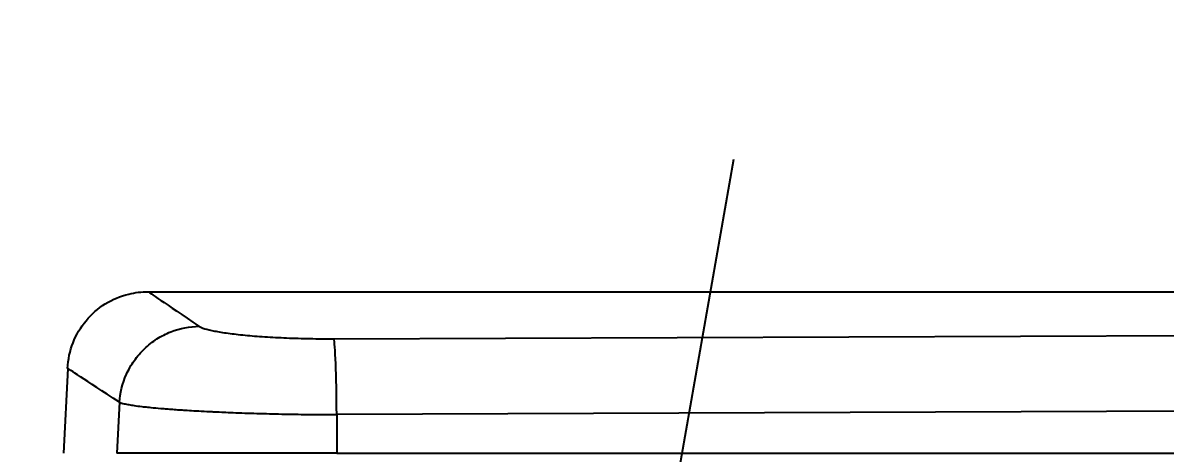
# Model space of a CAD drawing. Header units: millimetres. Extents: x 5401 to 6241, y 1473 to 2067.
# Drawn here: x 5640.08 to 5682.57, y 1842.24 to 1858.24 of the extents above; entities that cross this region are included whole.
import ezdxf

# ---------------------------------------------------------------- set-up
doc = ezdxf.new("R2010")
doc.units = ezdxf.units.MM
doc.linetypes.add('CENTERX2', pattern=[101.6, 63.5, -12.7, 12.7, -12.7])
doc.layers.add('CENTER', color=1, linetype='CENTERX2')
doc.layers.add('DIM', color=3, linetype='Continuous')
doc.styles.get("Standard").update_dxf_attribs({"font": 'arial.ttf'})
doc.dimstyles.new('사본 ISO-25', dxfattribs={"dimtxt": 7, "dimasz": 7, "dimexe": 2.1, "dimexo": 2.1, "dimgap": 2, "dimtad": 1, "dimtih": 1, "dimtoh": 1, "dimdec": 1, "dimdsep": 46, "dimtxsty": 'Standard', "dimcen": 0, "dimclrd": 3, "dimclre": 3, "dimclrt": 4, "dimazin": 2, "dimtp": 0.1, "dimtm": 0.1, "dimtfac": 0.714286, "dimtdec": 1, "dimtmove": 0, "dimatfit": 3, "dimfxl": 1, "dimarcsym": 0})

# ---------------------------------------------------------------- blocks, each defined once
blk = doc.blocks.new('*D50')
at = {"layer": 'DIM', "color": 3, "lineweight": -2, "transparency": 16777216}
for start, end in [(260.478093, 264.39157), (265.607865, 269.521907)]:
    blk.add_arc((5780.09, 2497.272), 719.056, start, end, dxfattribs=at)
at = {"layer": 'DIM', "color": 3, "transparency": 16777216}
for points in [[(5660.97, 1787.138), (5661.31, 1789.109), (5655.227, 1789.14)], [(5774.094, 1779.241), (5774.086, 1777.241), (5780.09, 1778.216)]]:
    blk.add_solid(points, dxfattribs=at)
at = {"layer": 'DIM', "color": 4, "transparency": 16777216, "insert": (5717.42, 1780.952), "char_height": 6, "attachment_point": 5}
blk.add_mtext('10°', dxfattribs=at)

msp = doc.modelspace()

# ---------------------------------------------------------------- linework, layer by layer
at = {"extrusion": (0, 1, 0)}
for p, q in [((5644.745, 1848.237), (5750.019, 1848.237)), ((5651.65, 1846.491), (5764.721, 1846.935)), ((5641.755, 1845.384), (5641.59, 1842.237)), ((5643.672, 1844.127), (5643.574, 1842.237)), ((5764.826, 1844.108), (5651.754, 1843.669)), ((5646.619, 1843.806), (5646.619, 1843.806)), ((5651.754, 1843.669), (5651.757, 1842.237)), ((5651.757, 1842.237), (5643.574, 1842.237)), ((5651.757, 1842.237), (5781.057, 1842.237))]:
    msp.add_line(p, q, dxfattribs=at)
msp.add_ellipse((5651.65, 1843.512), major_axis=(-0.013, 3), ratio=0.035118, start_param=-1.518583, end_param=-0.118334)
for points, knots in [([(5641.745, 1845.39), (5641.76, 1845.714), (5641.829, 1846.04), (5642.062, 1846.638), (5642.228, 1846.918), (5642.633, 1847.406), (5642.877, 1847.619), (5643.414, 1847.954), (5643.713, 1848.079), (5644.256, 1848.211), (5644.499, 1848.24), (5644.742, 1848.239)], [0, 0, 0, 0, 0.0972947, 0.0972947, 0.1925647, 0.1925647, 0.2874407, 0.2874407, 0.3823138, 0.3823138, 0.4549249, 0.4549249, 0.4549249, 0.4549249]), ([(5643.672, 1844.127), (5643.695, 1844.466), (5643.778, 1844.825), (5643.934, 1845.17), (5644.012, 1845.344), (5644.109, 1845.514), (5644.222, 1845.675), (5644.335, 1845.834), (5644.463, 1845.983), (5644.605, 1846.119), (5644.748, 1846.256), (5644.904, 1846.378), (5645.069, 1846.484), (5645.233, 1846.588), (5645.405, 1846.676), (5645.58, 1846.746), (5645.932, 1846.885), (5646.294, 1846.95), (5646.632, 1846.955)], [0, 0, 0, 0, 0.25, 0.25, 0.25, 0.375652, 0.375652, 0.375652, 0.5, 0.5, 0.5, 0.625396, 0.625396, 0.625396, 0.75, 0.75, 0.75, 1, 1, 1, 1]), ([(5646.632, 1846.955), (5646.677, 1846.925), (5646.821, 1846.864), (5647.189, 1846.776), (5647.611, 1846.708), (5648.01, 1846.658), (5648.34, 1846.623), (5648.696, 1846.592), (5649.202, 1846.555), (5649.884, 1846.519), (5650.754, 1846.494), (5651.352, 1846.489), (5651.65, 1846.491)], [0, 0, 0, 0, 0.125, 0.25, 0.375, 0.4375, 0.5, 0.5625, 0.625, 0.75, 0.875, 1, 1, 1, 1]), ([(5643.672, 1844.127), (5643.706, 1844.113), (5643.75, 1844.1), (5643.802, 1844.086), (5643.854, 1844.073), (5643.915, 1844.06), (5643.985, 1844.047), (5643.997, 1844.044), (5644.008, 1844.042), (5644.02, 1844.04), (5644.081, 1844.029), (5644.147, 1844.019), (5644.22, 1844.008), (5644.307, 1843.996), (5644.402, 1843.983), (5644.505, 1843.971), (5644.539, 1843.967), (5644.573, 1843.963), (5644.608, 1843.959), (5644.681, 1843.951), (5644.758, 1843.943), (5644.838, 1843.936), (5644.957, 1843.924), (5645.084, 1843.912), (5645.218, 1843.901), (5645.284, 1843.895), (5645.351, 1843.89), (5645.42, 1843.884), (5645.493, 1843.879), (5645.567, 1843.873), (5645.644, 1843.867), (5645.728, 1843.861), (5645.815, 1843.855), (5645.905, 1843.849), (5645.973, 1843.845), (5646.042, 1843.84), (5646.112, 1843.836), (5646.218, 1843.829), (5646.326, 1843.823), (5646.438, 1843.816), (5646.497, 1843.813), (5646.558, 1843.809), (5646.62, 1843.806), (5646.749, 1843.799), (5646.888, 1843.792), (5647.015, 1843.786), (5647.066, 1843.783), (5647.116, 1843.78), (5647.163, 1843.778), (5647.323, 1843.77), (5647.444, 1843.765), (5647.577, 1843.759), (5647.593, 1843.758), (5647.609, 1843.758), (5647.625, 1843.757), (5647.746, 1843.752), (5647.876, 1843.746), (5648.006, 1843.741), (5648.153, 1843.735), (5648.298, 1843.73), (5648.446, 1843.725), (5648.594, 1843.72), (5648.745, 1843.716), (5648.897, 1843.711), (5648.908, 1843.711), (5648.919, 1843.711), (5648.931, 1843.71), (5649.072, 1843.707), (5649.214, 1843.703), (5649.357, 1843.7), (5649.512, 1843.696), (5649.669, 1843.693), (5649.826, 1843.69), (5649.984, 1843.687), (5650.142, 1843.684), (5650.301, 1843.682), (5650.307, 1843.682), (5650.313, 1843.682), (5650.319, 1843.682), (5650.473, 1843.679), (5650.627, 1843.677), (5650.782, 1843.676), (5650.943, 1843.674), (5651.105, 1843.672), (5651.267, 1843.671), (5651.429, 1843.67), (5651.592, 1843.669), (5651.754, 1843.669)], [0, 0, 0, 0, 0.05, 0.05, 0.05, 0.1, 0.1, 0.1, 0.108122, 0.108122, 0.108122, 0.15, 0.15, 0.15, 0.2, 0.2, 0.2, 0.216264, 0.216264, 0.216264, 0.25, 0.25, 0.25, 0.3, 0.3, 0.3, 0.324408, 0.324408, 0.324408, 0.35, 0.35, 0.35, 0.378336, 0.378336, 0.378336, 0.4, 0.4, 0.4, 0.43281, 0.43281, 0.43281, 0.45, 0.45, 0.45, 0.485534, 0.485534, 0.485534, 0.5, 0.5, 0.5, 0.55, 0.55, 0.55, 0.555879, 0.555879, 0.555879, 0.6, 0.6, 0.6, 0.65, 0.65, 0.65, 0.7, 0.7, 0.7, 0.703728, 0.703728, 0.703728, 0.75, 0.75, 0.75, 0.8, 0.8, 0.8, 0.85, 0.85, 0.85, 0.851861, 0.851861, 0.851861, 0.9, 0.9, 0.9, 0.95, 0.95, 0.95, 1, 1, 1, 1])]:
    msp.add_open_spline(points, degree=3, knots=knots)
for points in [[(5644.742, 1848.239), (5644.742, 1848.239), (5645.372, 1847.811), (5646.632, 1846.955)], [(5643.672, 1844.127), (5642.388, 1844.972), (5641.75, 1845.39), (5641.75, 1845.39)]]:
    msp.add_open_spline(points, degree=3)
at = {"layer": 'CENTER', "ltscale": 0.25}
msp.add_line((5666.515, 1853.161), (5640.08, 1703.237), dxfattribs=at)

# ---------------------------------------------------------------- dimensions: what is measured, and where the dimension line sits
at = {"layer": 'DIM'}
dim = msp.add_angular_dim_2l(base=(5696.612, 1783.078), line1=((5780.09, 1652.369), (5780.09, 1858.237)), line2=((5666.515, 1853.161), (5640.08, 1703.237)), dimstyle='사본 ISO-25', override={"dimtxt": 6, "dimasz": 6, "dimtad": 0}, dxfattribs=at)
dim.commit()
dim.dimension.update_dxf_attribs({"geometry": '*D50', "text_midpoint": (5717.42, 1780.952)})

doc.saveas('drawing.dxf')
